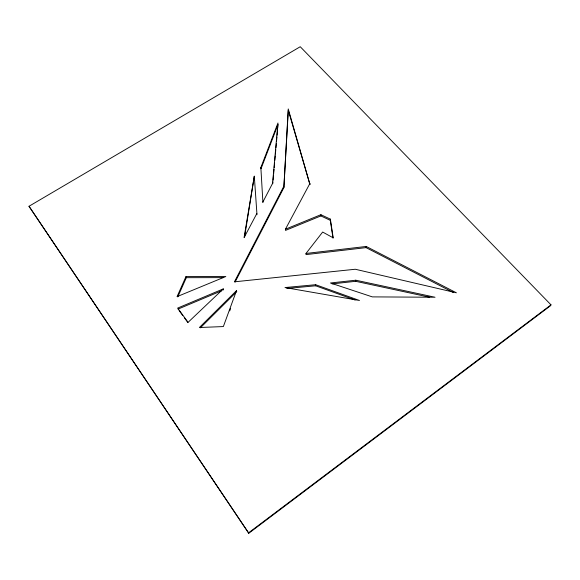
<?xml version="1.0" encoding="UTF-8"?>
<svg xmlns="http://www.w3.org/2000/svg" width="580" height="580" viewBox="0 0 580 580"><rect width="100%" height="100%" fill="white"/><g stroke="black" fill="none" stroke-linecap="round" stroke-linejoin="round"><path stroke-width="0.87" d="M355.127 300.012L315.636 285.795L315.643 284.715L285.005 287.557L359.462 300.476L315.643 284.715M320.87 215.927L320.899 214.701L285.425 229.216L285.498 230.405L320.87 215.927L330.31 220.342L333 238.112M330.31 220.342L330.361 219.124L320.899 214.701M283.859 187.666L288.245 108.953L309.974 184.614L288.303 110.359L283.859 187.666L235.06 282.098M272.752 183.744L272.912 181.946M273.071 180.148L273.477 175.653M273.637 173.855L274.036 169.36M274.195 167.562L274.601 163.067M274.84 160.37L275.239 155.875M275.399 154.077L275.797 149.582M275.964 147.784L276.363 143.289M276.522 141.491L276.921 136.989M277.08 135.191L277.566 129.797M277.726 127.999L278.045 124.403L260.986 168.823L260.855 167.511L277.958 123.018L272.571 183.367L262.827 202.123M332.108 283.888L355.671 281.307L355.801 280.212L435.029 297.243L372.324 296.887L330.419 282.989L355.801 280.212M366.067 247.631L366.219 246.464L306.001 253.46L306.015 254.606L366.067 247.631L453.567 292.625M244.55 237.046L254.308 176.219L244.064 237.648L256.839 213.52M236.51 290.638L223.358 326.562L199.375 327.519L236.51 290.638L236.727 291.704M229.716 310.873L230.63 308.371M185.97 276.595L177.045 296.648L225.816 276.529L185.97 276.595L186.325 277.682L177.792 296.895M283.779 186.39L234.429 281.822L355.293 269.25L456.395 292.798L366.219 246.464M285.425 229.216L309.974 183.338M551 304.855L550.297 305.899L248.762 533.274L29 206.27L300.237 46.726L551 304.855L248.552 532.846L248.762 533.274M306.001 253.46L322.654 232.051L333.188 237.822L330.361 219.124M200.339 327.86L236.089 292.334M223.293 288.898L188.079 322.342L177.661 308.082L223.293 288.898L223.546 289.964M178.053 309.104L221.893 290.66M286.875 288.463L315.636 285.795M186.325 277.682L223.351 277.624M355.671 281.307L429.41 297.17M179.09 310.525L182.722 315.505M184.28 317.637L187.92 322.618M29 206.27L248.552 532.846M254.308 176.219L256.983 214.738M260.855 167.511L262.907 202.478"/></g></svg>
